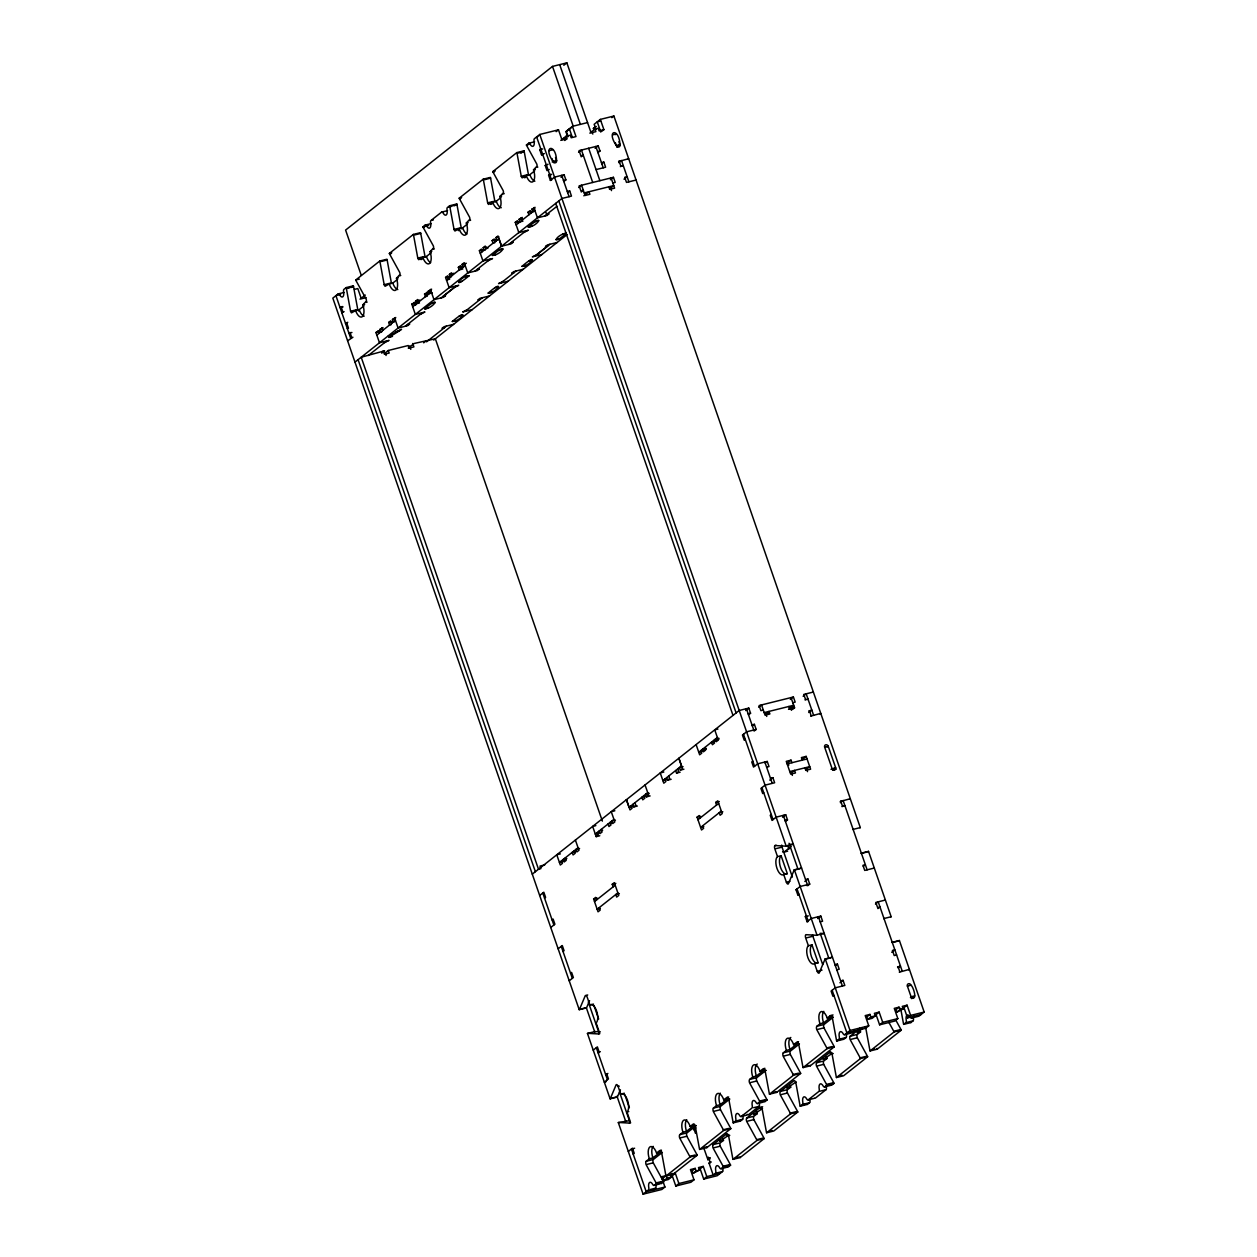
<?xml version="1.0" encoding="UTF-8"?>
<svg xmlns="http://www.w3.org/2000/svg" width="1257" height="1257" viewBox="0 0 1257 1257"><rect width="100%" height="100%" fill="white"/><g stroke="black" fill="none" stroke-linecap="round" stroke-linejoin="round"><path stroke-width="1.5" d="M344.088 292.472L338.117 293.949L332.822 298.129L579.226 1009.701A2.75 1.226 76 0 0 579.493 1009.355L585.322 995.56A2.75 1.226 76 0 1 587.239 997.304L589.894 1004.987A9.632 4.29 76 0 1 596.619 1011.084A9.632 4.29 76 0 1 596.101 1022.899L598.756 1030.583A2.75 1.226 76 0 1 598.615 1033.961L587.789 1033.333A2.75 1.226 76 0 0 587.459 1033.458L610.101 1098.838L617.266 1097.047A2.75 1.226 76 0 0 617.533 1096.701L620.439 1089.803M589.58 1000.666L586.658 1007.564A2.75 1.226 76 0 1 586.406 1007.91L579.226 1009.701M610.101 1098.838A2.75 1.226 76 0 0 610.352 1098.492L616.181 1084.697A2.75 1.226 76 0 1 618.098 1086.441L620.769 1094.124A9.632 4.29 76 0 1 627.494 1100.221A9.632 4.29 76 0 1 626.976 1112.036L629.631 1119.72A2.75 1.226 76 0 1 629.474 1123.098L618.664 1122.47A2.75 1.226 76 0 0 618.318 1122.595L643.097 1194.15L661.842 1189.483L664.937 1187.032L661.402 1176.788L666.179 1175.609L667.074 1178.17L663.963 1180.622L663.083 1178.06L666.179 1175.609M801.29 868.351A2.75 1.226 76 0 1 801.557 868.021L794.377 869.797A2.75 1.226 76 0 0 794.125 870.143L788.296 883.938A2.75 1.226 76 0 1 786.379 882.194L783.708 874.511A9.632 4.29 76 0 1 776.983 868.414A9.632 4.29 76 0 1 777.502 856.598L774.846 848.915A2.75 1.226 76 0 1 774.988 845.537L776.197 845.238M832.165 957.488A2.75 1.226 76 0 1 832.417 957.158L825.252 958.934A2.75 1.226 76 0 0 824.985 959.28L819.155 973.075A2.75 1.226 76 0 1 817.239 971.331L814.583 963.648A9.632 4.29 76 0 1 807.858 957.551A9.632 4.29 76 0 1 808.377 945.735L805.706 938.052A2.75 1.226 76 0 1 805.863 934.674L816.689 935.302A2.75 1.226 76 0 0 817.019 935.177L824.199 933.385A2.75 1.226 76 0 1 823.854 933.511L821.151 933.354M358.685 311.06A2.75 1.226 76 0 1 357.758 309.489L353.531 286.58A2.75 1.226 76 0 0 353.327 285.81L346.146 287.602A2.75 1.226 76 0 1 346.366 288.372L350.577 311.265A2.75 1.226 76 0 0 351.504 312.836L355.605 310.558A9.632 4.29 76 0 0 362.33 316.654A9.632 4.29 76 0 0 362.849 304.822L366.416 301.051A2.75 1.226 76 0 0 366.101 298.993L356.045 280.704A2.765 1.226 76 0 1 355.747 279.997L379.755 261.016L386.936 259.241A2.75 1.226 76 0 1 387.14 259.995L391.367 282.904A2.75 1.226 76 0 0 391.54 283.359M379.755 261.016A2.75 1.226 76 0 1 379.975 261.786L384.186 284.695A2.75 1.226 76 0 0 385.113 286.266L389.214 283.972A9.632 4.29 76 0 0 395.939 290.068A9.632 4.29 76 0 0 396.458 278.237L400.025 274.466A2.75 1.226 76 0 0 399.71 272.408L389.654 254.118A2.765 1.226 76 0 1 389.356 253.427L413.364 234.43L420.545 232.655A2.75 1.226 76 0 1 420.749 233.425L424.976 256.318A2.75 1.226 76 0 0 425.369 257.214M413.364 234.43A2.75 1.226 76 0 1 413.569 235.2L417.795 258.109A2.75 1.226 76 0 0 418.722 259.68L422.823 257.402A9.632 4.29 76 0 0 429.548 263.499A9.632 4.29 76 0 0 430.067 251.667L433.634 247.88A2.75 1.226 76 0 0 433.319 245.838L423.263 227.533A2.765 1.226 76 0 1 422.965 226.841L425.149 225.113L431.135 223.62M461.869 228.915A2.75 1.226 76 0 1 461.209 227.658L456.998 204.75A2.75 1.226 76 0 0 456.794 203.98L449.613 205.771A2.75 1.226 76 0 1 449.817 206.541L454.044 229.434A2.75 1.226 76 0 0 454.971 231.005L459.072 228.727A9.632 4.29 76 0 0 465.797 234.823A9.632 4.29 76 0 0 466.3 222.992L469.882 219.221A2.75 1.226 76 0 0 469.552 217.162L459.512 198.873A2.765 1.226 76 0 1 459.214 198.166L483.222 179.185L490.387 177.41A2.75 1.226 76 0 1 490.607 178.164L494.818 201.073A2.75 1.226 76 0 0 495.227 201.953M483.222 179.185A2.75 1.226 76 0 1 483.426 179.955L487.653 202.864A2.75 1.226 76 0 0 488.58 204.435L492.665 202.141A9.632 4.29 76 0 0 499.39 208.238A9.632 4.29 76 0 0 499.909 196.406L503.491 192.635A2.75 1.226 76 0 0 503.161 190.577L493.121 172.288A2.765 1.226 76 0 1 492.823 171.596L516.831 152.6L523.996 150.824A2.75 1.226 76 0 1 524.216 151.594L528.427 174.487A2.75 1.226 76 0 0 528.836 175.383M516.831 152.6A2.75 1.226 76 0 1 517.036 153.37L521.262 176.279A2.75 1.226 76 0 0 522.189 177.85L526.274 175.571A9.632 4.29 76 0 0 532.999 181.668A9.632 4.29 76 0 0 533.518 169.836L537.1 166.05A2.75 1.226 76 0 0 536.77 164.007L526.73 145.702A2.765 1.226 76 0 1 526.432 145.011L528.616 143.282L534.586 141.79M469.081 275.786C459.795 276.084 451.279 290.948 469.081 275.786L465.483 276.681M522.016 266.374C531.287 265.73 539.269 251.259 521.969 266.374L525.567 265.478M388.397 335.698L388.932 337.237C422.902 316.843 375.403 342.847 392.53 336.342M424.819 308.861C433.916 308.326 442.165 293.698 424.787 308.876L428.386 307.981M492.398 255.407C501.763 255.077 510.232 240.26 492.383 255.407L495.981 254.511M528.27 227.03C537.415 226.81 546.167 211.836 528.254 227.046L531.837 226.15M452.331 321.478C461.68 321.148 470.149 306.315 452.316 321.478L455.898 320.582M488.203 293.101C497.442 292.488 505.455 277.986 488.172 293.101L491.77 292.221M566.294 232.985C554.636 235.609 551.462 246.796 566.388 233.189M859.961 827.719A2.75 1.226 76 0 0 860.307 827.593L613.903 116.037L600.343 119.399L603.894 129.644L599.102 130.838L598.222 128.277L595.001 129.078L595.881 131.639L591.104 132.818L566.86 62.85L552.514 66.417L345.596 230.078L361.262 275.33M563.796 65.27L566.86 62.85M346.146 287.602L343.962 289.33A2.75 1.226 76 0 0 343.585 291.797A5.515 2.451 76 0 1 342.815 296.762A5.515 2.451 76 0 1 339.689 294.892L339.296 294.327A2.765 1.226 76 0 0 338.117 293.949M447.555 210.642L441.568 212.119L431.01 220.478A2.765 1.226 76 0 0 430.538 222.175L430.617 222.96A5.515 2.451 76 0 1 429.847 227.926A5.515 2.451 76 0 1 426.72 226.056L426.343 225.49A2.765 1.226 76 0 0 425.149 225.113M449.613 205.771L447.429 207.499A2.765 1.226 76 0 0 446.958 209.181L447.036 209.966A5.515 2.451 76 0 1 446.266 214.931A5.515 2.451 76 0 1 443.14 213.061L442.763 212.496A2.765 1.226 76 0 0 441.568 212.119M587.553 122.589L572.438 126.344L575.989 136.589L571.197 137.767L570.317 135.206L565.933 136.306L566.813 138.867L562.036 140.046L558.485 129.817L539.756 134.468L534.461 138.647A2.765 1.226 76 0 0 533.989 140.344L534.084 141.13A5.515 2.451 76 0 1 533.314 146.095A5.515 2.451 76 0 1 530.171 144.225L529.794 143.659A2.765 1.226 76 0 0 528.616 143.282M351.143 287.539L353.327 285.81M454.61 205.708L456.794 203.98M520.995 153.197L523.996 150.824M556.16 131.655L558.485 129.817M342.297 306.504L340.066 307.619L343.067 306.881M542.725 154.517L541.516 154.815L539.756 149.693L540.777 148.876M572.438 126.344L566.263 131.247L568.038 136.369M341.841 312.742L344.072 311.626M541.516 154.815L544.344 153.543M360.036 299.15L365.253 295.049M560.795 140.391L565.933 136.306M564.754 140.501L566.813 138.867M355.605 310.558L359.188 309.662L364.027 305.844M389.214 283.972L392.797 283.092L397.636 279.258M422.823 257.402L426.406 256.507L431.23 252.688M459.072 228.727L462.655 227.831L467.478 224.013M492.665 202.141L496.264 201.261L501.087 197.428M526.274 175.571L529.873 174.676L534.696 170.858M600.343 119.399L594.168 124.302L595.944 129.424M347.765 322.295L345.534 323.41L347.325 322.97M549.215 169.491L546.984 170.606L545.224 165.484L548.052 164.211M593.697 129.047A2.75 1.226 76 0 1 593.398 128.355L595.582 126.627A2.75 1.226 76 0 1 596.352 126.627M552.169 161.933L556.537 160.425C555.955 142.999 542.191 145.655 552.939 161.32A2.058 1.807 51.6 0 0 555.405 162.781A2.058 1.807 51.6 0 0 556.521 160.425L555.515 157.486M589.863 133.163L595.001 129.078M553.771 162.609L556.537 160.425M611.829 117.671L613.903 116.037M601.82 131.278L603.894 129.644M551.587 180.112L550.393 180.411L548.618 175.289L550.849 174.173M578.581 152.333L581.472 150.054L592.707 182.469M347.608 340.804L352.934 337.237M550.393 180.411L554.526 177.143L564.094 174.754L565.87 179.877L563.796 181.511M581.174 156.811L583.248 155.161L580.86 155.758L579.084 150.636L598.222 145.891L599.998 150.997L597.923 152.647M595.111 148.342L598.222 145.891M560.983 177.221L564.094 174.754M615.443 134.609L616.229 133.996L612.63 134.876M384.595 342.611L389.057 340.38L379.473 342.768L375.937 332.524L379.19 330.591M381.814 331.785L380.604 332.084L379.724 329.523L382.992 327.59M391.367 324.557L389.576 324.997L388.696 322.436L390.754 320.802L391.65 323.363M394.572 321.698L393.378 321.996L392.483 319.435L395.751 317.502M420.467 314.25L424.929 312.019L415.344 314.407L411.793 304.163L415.061 302.23M419.461 302.984L416.476 303.723L415.596 301.161L417.654 299.527L418.55 302.089M427.239 296.181L425.447 296.621L424.552 294.075L427.82 292.127M432.235 292.881L429.234 293.635L428.354 291.074L431.622 289.141M430.428 289.424L433.979 299.669L443.548 297.28L445.622 295.646L443.234 296.243L454.248 287.523L458.711 285.292L449.142 287.664L445.591 277.436L447.665 275.786L448.545 278.347L449.739 278.048M451.467 276.697L450.273 276.996L449.393 274.435L451.452 272.785L452.347 275.346M462.827 268.998L459.245 269.894L458.349 267.332L460.423 265.698L461.303 268.26L462.513 267.961M464.226 266.594L463.032 266.893L462.152 264.331L464.21 262.697L467.761 272.942L477.33 270.554L479.404 268.919L477.016 269.517M488.062 260.78L492.524 258.549L482.939 260.937L479.388 250.693L481.462 249.059L482.342 251.62M485.265 249.954L484.071 250.253L483.191 247.692L485.249 246.058L486.145 248.619L487.936 248.179M494.834 242.727L493.043 243.167L492.147 240.606L494.221 238.971L495.101 241.533L496.311 241.234M498.023 239.867L496.829 240.166L495.949 237.604L498.008 235.97L501.559 246.215L511.143 243.827L513.217 242.192L510.829 242.79M518.827 232.561L515.26 222.332L517.334 220.698L518.214 223.259M522.928 221.153L519.942 221.892L519.047 219.331L522.315 217.398M528.898 214.806L528.019 212.244L530.093 210.595L530.973 213.156M533.895 211.506L532.701 211.805L531.805 209.243L535.073 207.311M376.833 335.085L395.452 320.362M412.705 306.724L431.324 291.985M465.106 265.258L446.486 279.997L449.676 279.195M480.3 253.254L498.919 238.531L501.574 246.199M516.156 224.893L534.791 210.155M616.81 147.116L619.921 144.665C619.34 127.224 605.575 129.88 616.323 145.545A2.058 1.807 51.6 0 0 618.79 147.022A2.058 1.807 51.6 0 0 619.905 144.665L618.9 141.727M601.757 163.74L603.831 162.09L605.607 167.212L596.038 169.601M567.63 192.604L569.704 190.97L571.479 196.092L561.91 198.48L354.993 362.142M578.691 187.529L581.598 185.235L585.102 195.479L589.894 194.301L588.999 191.74L583.829 195.825M368.285 355.511L386.653 340.977M405.273 326.254L422.525 312.616M441.144 297.893L456.322 285.889M474.942 271.151L490.12 259.146M508.739 244.424L525.976 230.785M544.595 216.063L557.008 206.258M533.879 207.594L537.446 217.838L547.015 215.45L549.073 213.816L546.685 214.413M618.585 161.493L628.673 158.696L628.044 159.183M581.268 192.007L583.327 190.373L580.938 190.954L579.163 185.847L613.447 177.316L615.223 182.438L612.835 183.035M618.743 162.672L621.492 160.487L628.893 181.825M381.672 353.138L384.579 350.844L361.199 357.224L538.499 869.231L540.887 868.634L540.007 866.073L544.784 864.895M620.361 166.615L623.268 165.61L622.498 166.223M412.705 343.491L413.899 346.901L409.106 348.095L408.226 345.534L388.287 350.483L385.192 352.95L386.072 355.495M610.352 179.767L613.447 177.316M408.274 348.095L414.072 343.507L435.346 338.777L602.37 821.12M609.409 189.021L613.762 185.58L584.254 192.918M624.006 179.154L627.117 176.703L624.713 177.3L626.489 182.406L636.058 180.034M423.672 342.815L425.746 341.166M426.563 341.841L446.455 326.113M465.074 311.39L482.311 297.752M500.946 283.014L516.108 271.009M534.744 256.287L549.906 244.282M433.728 340.066L567.127 234.556M532.292 874.149L739.21 710.488L748.779 708.1L750.555 713.222L748.481 714.856M745.668 710.566L748.779 708.1M578.063 847.721L559.444 862.459L562.617 861.658M613.919 819.36L595.299 834.082L598.489 833.297M626.426 799.688L629.081 807.355L647.701 792.633M717.386 737.529L698.766 752.252L701.956 751.466M758.647 707.22L761.538 704.926L765.057 715.17L769.85 713.992L768.954 711.431L765.859 713.882L766.739 716.443M595.834 825.613L592.644 826.415L596.195 836.643L598.253 835.009L597.374 832.448M632.899 804.354L633.779 806.915L635.853 805.281L634.958 802.72M649.24 793.371L645.658 794.267L646.538 796.828L648.612 795.194L645.045 784.949M666.697 777.627L667.577 780.188L669.651 778.554L668.755 775.993M675.653 770.541L676.549 773.102L678.607 771.452L677.727 768.891M683.038 766.644L679.456 767.54L680.336 770.101L682.41 768.451L678.859 758.222L681.514 765.89L662.895 780.628L666.084 779.827M752.33 725.949L754.389 724.315L756.164 729.437L754.09 731.071M539.677 895.471L543.81 892.203L545.585 897.325L544.548 898.142M790.307 699.458L793.403 697.007L795.178 702.129L792.79 702.726M745.275 739.399L744.238 740.216L742.463 735.094L746.595 731.81L756.164 729.437M803.129 696.252L806.177 693.833L813.578 715.154M788.516 709.372L793.701 705.271L764.193 712.609M792.491 709.482L794.565 707.832L791.03 697.588M805.046 699.945L807.952 698.939L807.183 699.568M808.895 711.038L811.802 710.048L808.691 712.499M552.09 919.904L553.127 919.087L554.903 924.209L550.755 927.477M752.802 761.145L751.765 761.978L753.54 767.084L757.672 763.816L767.241 761.443L769.017 766.566L766.629 767.147M810.655 716.16L820.742 713.379L819.973 713.992M765.183 763.078L767.241 761.443M599.243 907.617L600.123 910.178L598.049 911.812L593.618 899.006L595.692 897.372L596.572 899.933M613.133 886.845L612.238 884.284L614.312 882.65L618.743 895.44L616.668 897.089L615.789 894.528L619.371 893.633M702.694 825.786L703.59 828.347L701.516 829.981L697.085 817.176L699.143 815.542L700.039 818.103M716.584 805.014L715.704 802.453L717.778 800.819L722.209 813.609L720.135 815.259L719.255 812.698L722.838 811.802M594.514 901.568L615.207 885.211M697.965 819.737L718.658 803.38M617.863 892.894L597.169 909.251L600.359 908.465M721.314 811.064L700.62 827.42L703.81 826.635M791.926 762.716L791.03 760.155L787.935 762.606L788.815 765.167M769.755 780.11L772.866 777.659L774.642 782.765L765.073 785.154L760.925 788.422L762.7 793.544L763.737 792.727M558.139 948.815L562.288 945.547L564.063 950.653L563.026 951.47M803.082 758.851L806.177 756.384L810.608 769.19L805.831 770.384L804.936 767.823M827.2 747.082L828.237 746.265L835.622 767.603A2.058 1.807 51.7 0 1 834.491 769.975A2.058 1.807 51.7 0 1 832.04 768.498L824.655 747.161A2.058 1.807 51.7 0 1 825.786 744.788A2.058 1.807 51.7 0 1 828.237 746.265L824.655 747.161M805.611 769.897L809.744 766.629L789.805 771.578M570.552 973.232L571.589 972.415L573.365 977.537L569.232 980.806M771.279 814.489L770.242 815.306L772.018 820.428L776.15 817.144L785.719 814.772L787.495 819.894L785.421 821.528M831.003 769.315L835.622 767.603L832.527 770.054L836.109 769.158M782.608 817.223L785.719 814.772M840.21 801.495L850.298 798.714L849.528 799.326M840.367 802.673L843.117 800.489L867.126 869.828M782.608 851.806A4.132 1.838 76 0 0 784.101 852.073L791.282 846.385M841.986 806.617L844.893 805.611L844.123 806.224M804.841 881.44L807.952 878.989L809.728 884.111L807.654 885.745M593.241 1050.145L597.374 1046.877L599.149 1051.999L598.112 1052.816L599.306 1052.518M798.981 894.575L797.786 894.874L796.027 889.752L800.159 886.484L809.728 884.111M806.303 885.525L807.34 884.708L783.331 815.369M797.786 894.874L798.823 894.057M863.292 866.34L865.35 864.706L862.962 865.303L864.737 870.425L874.306 868.053M607.885 1073.462L605.654 1074.578L606.848 1074.279M808.298 921.46L807.104 921.758L805.328 916.636L806.366 915.819M807.104 921.758L811.236 918.49L820.805 916.102L822.581 921.224L820.192 921.821M817.38 917.516L818.417 916.699L842.426 986.038M817.71 918.568L820.805 916.102M875.453 904.019L878.219 901.835L902.227 971.158M877.92 908.591L879.979 906.957L877.59 907.538L875.815 902.432L885.384 900.043M835.355 965.737L837.429 964.103L839.205 969.226L836.816 969.823M839.943 982.77L843.038 980.319L844.814 985.441L835.245 987.829L831.113 991.097L832.888 996.22L833.925 995.403M628.327 1151.475L632.46 1148.207L634.235 1153.329L633.198 1154.146M891.732 952.287L894.827 949.836L892.439 950.433L894.214 955.54L896.602 954.959M643.097 1194.15L648.392 1189.97A2.75 1.226 76 0 0 648.769 1187.488A5.499 2.451 76 0 1 649.539 1182.538A5.499 2.451 76 0 1 652.682 1184.408A2.75 1.226 76 0 0 654.237 1185.335L656.421 1183.607A2.75 1.226 76 0 0 656.123 1182.916L646.082 1164.626A2.75 1.226 76 0 1 646.224 1161.248L649.335 1158.781L652.917 1157.901L660.161 1152.166L656.578 1153.062A9.632 4.29 76 0 0 649.853 1146.965A9.632 4.29 76 0 0 649.335 1158.781M656.578 1153.062L659.674 1150.611A2.75 1.226 76 0 1 661.591 1152.339L665.817 1175.248A2.75 1.226 76 0 0 666.021 1176.018L673.202 1174.227L697.211 1155.246A2.75 1.226 76 0 0 696.912 1154.554L686.856 1136.249A2.75 1.226 76 0 1 687.013 1132.871L695.969 1125.785M666.021 1176.018L690.03 1157.037A2.75 1.226 76 0 0 689.732 1156.33L679.691 1138.041A2.75 1.226 76 0 1 679.833 1134.662L682.944 1132.211L686.526 1131.316L693.77 1125.581L690.187 1126.476A9.632 4.29 76 0 0 683.462 1120.38A9.632 4.29 76 0 0 682.944 1132.211M690.187 1126.476L693.283 1124.025A2.75 1.226 76 0 1 695.2 1125.769L699.426 1148.662A2.75 1.226 76 0 0 699.63 1149.432L706.811 1147.657L730.82 1128.66A2.75 1.226 76 0 0 730.521 1127.969L720.465 1109.68A2.75 1.226 76 0 1 720.622 1106.301L729.579 1099.199M699.63 1149.432L723.639 1130.452A2.75 1.226 76 0 0 723.341 1129.76L713.3 1111.455A2.75 1.226 76 0 1 713.442 1108.077L716.537 1105.626L720.135 1104.73L727.379 1099.011L723.781 1099.891A9.632 4.29 76 0 0 717.056 1093.794A9.632 4.29 76 0 0 716.537 1105.626M723.781 1099.891L726.892 1097.44A2.75 1.226 76 0 1 728.809 1099.184L733.035 1122.092A2.75 1.226 76 0 0 733.24 1122.862L740.42 1121.071L742.604 1119.343A2.75 1.226 76 0 0 742.981 1116.86A5.499 2.451 76 0 1 742.808 1115.289M733.24 1122.862L735.424 1121.134A2.75 1.226 76 0 0 735.816 1118.651A5.499 2.451 76 0 1 736.571 1113.702A5.499 2.451 76 0 1 739.713 1115.572A2.75 1.226 76 0 0 741.284 1116.499L751.843 1108.14A2.75 1.226 76 0 0 752.236 1105.657A5.499 2.451 76 0 1 753.006 1100.708A5.499 2.451 76 0 1 756.133 1102.578A2.75 1.226 76 0 0 757.704 1103.505L759.888 1101.776A2.75 1.226 76 0 0 759.589 1101.085L749.533 1082.796A2.75 1.226 76 0 1 749.691 1079.417L752.786 1076.95L756.384 1076.071L763.628 1070.336L760.029 1071.231A9.632 4.29 76 0 0 753.304 1065.135A9.632 4.29 76 0 0 752.786 1076.95M760.029 1071.231L763.14 1068.78A2.75 1.226 76 0 1 765.057 1070.508L769.284 1093.417A2.75 1.226 76 0 0 769.488 1094.187L776.669 1092.396L800.662 1073.415A2.75 1.226 76 0 0 800.363 1072.724L790.323 1054.419A2.75 1.226 76 0 1 790.464 1051.041L799.436 1043.954M769.488 1094.187L793.497 1075.206A2.75 1.226 76 0 0 793.198 1074.499L783.142 1056.21A2.75 1.226 76 0 1 783.3 1052.832L786.395 1050.381L789.993 1049.485L797.221 1043.75L793.638 1044.646A9.632 4.29 76 0 0 786.913 1038.549A9.632 4.29 76 0 0 786.395 1050.381M793.638 1044.646L796.749 1042.194A2.75 1.226 76 0 1 798.666 1043.938L802.877 1066.832A2.75 1.226 76 0 0 803.097 1067.602L810.278 1065.826L834.271 1046.83A2.75 1.226 76 0 0 833.972 1046.138L823.932 1027.849A2.75 1.226 76 0 1 824.073 1024.471L833.045 1017.369M803.097 1067.602L827.09 1048.621A2.75 1.226 76 0 0 826.807 1047.929L816.751 1029.624A2.75 1.226 76 0 1 816.909 1026.246L820.004 1023.795L823.586 1022.899L830.83 1017.18A9.632 4.29 76 0 0 830.28 1015.735M820.004 1023.795A9.632 4.29 76 0 1 820.522 1011.964A9.632 4.29 76 0 1 827.247 1018.06L830.358 1015.609A2.75 1.226 76 0 1 832.275 1017.353L836.486 1040.262A2.75 1.226 76 0 0 836.706 1041.032L843.871 1039.24L846.055 1037.512A2.75 1.226 76 0 0 846.448 1035.03A5.499 2.451 76 0 1 846.275 1033.458M662.36 1152.37L653.404 1159.457A2.75 1.226 76 0 0 653.247 1162.835L663.303 1181.124A2.75 1.226 76 0 1 663.602 1181.831L661.418 1183.56A2.75 1.226 76 0 1 660.663 1183.56M765.827 1070.54L756.855 1077.626A2.75 1.226 76 0 0 756.714 1081.004L766.754 1099.294A2.75 1.226 76 0 1 767.053 1100.001L764.885 1101.729A2.75 1.226 76 0 1 763.69 1101.352M693.723 1128.252L695.498 1133.374M897.545 967.042L900.452 966.052L898.127 967.89M693.534 1129.713L695.859 1127.859M899.305 972.164L909.392 969.383L908.78 969.87M867.786 1019.411L870.881 1016.96L870.001 1014.399L866.89 1016.85L867.786 1019.411L872.169 1018.327L875.265 1015.876L874.385 1013.315L879.162 1012.121L882.713 1022.365L879.601 1024.816L876.066 1014.572L879.162 1012.121M836.706 1041.032L838.89 1039.303A2.75 1.226 76 0 0 839.267 1036.821A5.499 2.451 76 0 1 840.037 1031.871A5.499 2.451 76 0 1 843.164 1033.741A2.75 1.226 76 0 0 844.735 1034.668L850.125 1033.333M844.735 1034.668L850.031 1030.489L868.76 1025.822L865.209 1015.593L870.001 1014.399M653.389 1189.908L655.557 1188.179A2.75 1.226 76 0 0 655.95 1185.712A5.499 2.451 76 0 1 655.777 1184.125M759.228 1102.295A5.499 2.451 76 0 0 759.401 1103.882A2.75 1.226 76 0 1 759.024 1106.349L748.449 1114.723A2.75 1.226 76 0 1 747.271 1114.346M854.1 1031.164L851.916 1032.893A2.75 1.226 76 0 1 850.722 1032.516M675.795 1186.027L678.89 1183.56L675.355 1173.331L672.244 1175.782L675.795 1186.027L690.91 1182.256L694.005 1179.804L690.454 1169.56L695.247 1168.381L696.127 1170.943L693.031 1173.394L692.136 1170.833L695.247 1168.381M675.355 1173.331L670.562 1174.509L671.458 1177.071L668.347 1179.537L663.963 1180.622M711.273 1161.971L709.042 1163.086L713.175 1175.044L715.359 1173.315A2.75 1.226 76 0 0 715.752 1170.833A5.499 2.451 76 0 1 716.521 1165.883A5.499 2.451 76 0 1 719.648 1167.753A2.75 1.226 76 0 0 721.219 1168.68L723.388 1166.952A2.75 1.226 76 0 0 723.105 1166.26L713.049 1147.971A2.75 1.226 76 0 1 713.206 1144.577L726.656 1133.94A2.75 1.226 76 0 1 728.573 1135.684L732.784 1158.593A2.75 1.226 76 0 0 733.004 1159.363L740.169 1157.571L764.177 1138.591A2.75 1.226 76 0 0 763.879 1137.899L753.839 1119.594A2.75 1.226 76 0 1 753.98 1116.216L757.091 1113.765A9.632 4.29 76 0 1 756.18 1110.12M733.004 1159.363L756.997 1140.382A2.75 1.226 76 0 0 756.698 1139.675L746.658 1121.385A2.75 1.226 76 0 1 746.799 1118.007L760.249 1107.37A2.75 1.226 76 0 1 762.182 1109.114L766.393 1132.007A2.75 1.226 76 0 0 766.613 1132.777L773.778 1131.001L797.786 1112.005A2.75 1.226 76 0 0 797.488 1111.314L787.448 1093.009A2.75 1.226 76 0 1 787.589 1089.63L790.7 1087.179A9.632 4.29 76 0 1 790.15 1085.372M766.613 1132.777L790.606 1113.796A2.75 1.226 76 0 0 790.307 1113.105L780.267 1094.8A2.75 1.226 76 0 1 780.408 1091.422L793.858 1080.784A2.75 1.226 76 0 1 795.791 1082.528L800.002 1105.437A2.75 1.226 76 0 0 800.222 1106.191L807.387 1104.416L809.571 1102.688A2.75 1.226 76 0 0 810.042 1101.006L809.775 1098.634M800.222 1106.191L802.39 1104.479A2.75 1.226 76 0 0 802.862 1102.782L802.61 1100.409A5.499 2.451 76 0 1 805.926 1097.785L807.057 1099.466A2.75 1.226 76 0 0 808.251 1099.844L818.826 1091.485A2.75 1.226 76 0 0 819.297 1089.788L819.03 1087.415A5.499 2.451 76 0 1 822.345 1084.791L823.492 1086.472A2.75 1.226 76 0 0 824.671 1086.849L826.855 1085.121A2.75 1.226 76 0 0 826.556 1084.43L816.516 1066.14A2.75 1.226 76 0 1 816.657 1062.762L830.107 1052.109A2.75 1.226 76 0 1 832.024 1053.853L836.251 1076.762A2.75 1.226 76 0 0 836.455 1077.532L843.636 1075.741L867.644 1056.76A2.75 1.226 76 0 0 867.346 1056.069L857.29 1037.763A2.75 1.226 76 0 1 857.447 1034.385L860.542 1031.934A9.632 4.29 76 0 1 859.631 1028.289M836.455 1077.532L860.464 1058.551A2.75 1.226 76 0 0 860.165 1057.844L850.125 1039.555A2.75 1.226 76 0 1 850.266 1036.177L859.238 1029.074M719.428 1139.722A9.632 4.29 76 0 0 719.884 1141.23L728.919 1135.071M762.528 1108.485L753.493 1114.66L757.091 1113.765M786.646 1086.567A9.632 4.29 76 0 0 787.102 1088.075L796.137 1081.9M822.895 1057.891A9.632 4.29 76 0 0 823.351 1059.4L832.385 1053.24M861.783 1029.012L856.96 1032.83L860.542 1031.934M722.948 1138.543A9.632 4.29 76 0 0 723.482 1140.35L720.371 1142.802A2.75 1.226 76 0 0 720.23 1146.18L730.27 1164.469A2.75 1.226 76 0 1 730.568 1165.176L728.384 1166.905A2.75 1.226 76 0 1 727.206 1166.527M826.399 1056.713A9.632 4.29 76 0 0 826.933 1058.52L823.838 1060.971A2.75 1.226 76 0 0 823.681 1064.349L833.737 1082.638A2.75 1.226 76 0 1 834.035 1083.345L831.851 1085.074A2.75 1.226 76 0 1 830.657 1084.697L830.28 1084.131M868.76 1025.822L865.649 1028.289L846.919 1032.94L832.15 990.28M910.414 997.697L911.199 997.084L907.397 986.101A2.058 1.807 51.7 0 1 908.528 983.728A2.058 1.807 51.7 0 1 910.979 985.205C913.415 986.635 918.019 1001.923 911.199 997.084M896.838 1012.184L899.949 1009.732L899.069 1007.171L895.958 1009.622L896.838 1012.184L903.17 1008.931L902.29 1006.37L907.067 1005.176L910.618 1015.42L907.507 1017.871L903.972 1007.627L907.067 1005.176M707.754 1159.535L710.079 1157.697M707.864 1159.85L709.938 1158.216M911.686 998.639L914.012 996.801M703.7 1179.082L706.795 1176.631L703.26 1166.386L700.149 1168.837L703.7 1179.082L717.244 1175.704L722.539 1171.524A2.75 1.226 76 0 0 722.916 1169.057A5.499 2.451 76 0 1 722.744 1167.47M703.26 1166.386L698.468 1167.58L699.363 1170.141L693.031 1173.394M899.069 1007.171L894.277 1008.365L897.828 1018.594L894.717 1021.061L879.601 1024.816M865.46 1026.828A2.75 1.226 76 0 1 865.633 1027.283L869.86 1050.176A2.75 1.226 76 0 0 870.064 1050.946L894.073 1031.966L901.253 1030.174A2.75 1.226 76 0 0 900.955 1029.483L895.927 1020.338M900.656 1008.334L903.469 1023.607A2.75 1.226 76 0 0 903.673 1024.361L905.857 1022.648A2.75 1.226 76 0 0 906.234 1020.165A5.499 2.451 76 0 1 908.528 1015.2M909.377 1015.955A5.499 2.451 76 0 1 910.147 1017.086A2.75 1.226 76 0 0 911.702 1018.013L913.886 1016.284M826.21 1085.639L826.462 1088.012A2.75 1.226 76 0 1 825.99 1089.693L815.432 1098.052A2.75 1.226 76 0 1 814.662 1098.068M870.064 1050.946L877.245 1049.171L901.253 1030.174M903.673 1024.361L910.854 1022.585L913.038 1020.857A2.75 1.226 76 0 0 913.415 1018.374A5.499 2.451 76 0 1 913.242 1016.803M892.014 942.514A2.75 1.226 76 0 1 892.219 942.279L899.399 940.503L924.178 1012.042L918.883 1016.222A2.75 1.226 76 0 1 918.129 1016.237M537.839 136.636L536.645 136.934L551.414 179.594M600.626 121.018L597.248 121.85L600.815 132.095M526.432 145.011L528.82 144.414M593.398 128.355L594.592 128.057M562.822 138.757L565.744 138.034M518.23 153.071L524.216 151.594M539.756 149.693L542.741 148.954M549.246 150.651L552.829 149.756M492.823 171.596L495.211 170.999M493.121 172.288L494.315 171.989M619.921 144.665L616.323 145.545L615.38 142.795M484.621 179.657L490.607 178.164M597.594 151.594L599.998 150.997M536.629 167.385L537.823 167.087M545.224 165.484L546.418 165.186M533.518 169.836L535.309 169.396M521.262 176.279L527.233 174.786M524.373 177.724L525.567 177.426M548.618 175.289L551.603 174.55M459.214 198.166L461.602 197.569M601.443 162.687L603.831 162.09M459.512 198.873L460.706 198.575M451.012 206.242L456.998 204.75M448.623 207.201L451.012 206.604M503.02 193.971L504.214 193.672M499.909 196.422L501.716 195.966M563.466 180.474L565.87 179.877M487.653 202.864L493.624 201.371M490.764 204.31L491.958 204.011M432.204 220.179L433.398 219.896M422.965 226.841L428.653 225.427M423.263 227.533L424.457 227.234M567.316 191.567L569.704 190.97M469.411 220.541L470.605 220.242M414.779 234.902L420.749 233.425M466.316 222.992L468.107 222.552M531.805 209.243L534.806 208.489M454.044 229.434L460.015 227.957M528.019 212.244L531.004 211.49M458.349 230.581L459.543 230.282M519.047 219.331L522.048 218.592M389.356 253.427L391.76 252.83M515.26 222.332L518.245 221.593M389.654 254.118L390.848 253.82M535.152 221.593L538.734 220.698M381.17 261.487L387.14 259.995M433.162 249.216L434.356 248.917M430.067 251.667L431.858 251.227M495.949 237.604L498.935 236.866M518.811 232.576L528.396 230.188L523.933 232.419M417.795 258.109L423.782 256.617M492.147 240.606L496.342 239.568M420.906 259.555L422.101 259.256M483.191 247.692L486.176 246.953M355.762 279.997L359.345 279.117M479.388 250.693L482.389 249.954M499.28 249.954L502.879 249.059M562.665 234.195L566.263 233.299M347.56 288.073L353.531 286.58M347.56 288.434L348.755 288.136M399.553 275.802L400.747 275.503M396.458 278.253L398.249 277.797M354.49 289.377L357.805 288.56L361.356 298.789L366.133 297.61M555.767 239.647L559.365 238.751M340.568 294.531L335.933 295.678L350.703 338.353M462.152 264.331L466.331 263.294M384.186 284.695L390.173 283.202M557.102 242.491L547.533 244.879L545.459 246.513L547.863 245.916L536.833 254.637L532.371 256.868L541.94 254.495M458.349 267.332L462.545 266.295M449.393 274.435L453.871 273.319M445.591 277.436L450.085 276.32M528.867 260.922L532.465 260.026M365.944 302.371L367.154 302.073M362.849 304.822L364.64 304.383M458.585 282.134L462.183 281.254M428.354 291.074L431.34 290.32M350.577 311.265L356.564 309.788M523.321 269.218L513.752 271.606L511.693 273.24L514.082 272.643M424.552 294.075L428.747 293.022M415.596 301.161L419.775 300.124M503.02 281.379L498.558 283.611L508.127 281.222M411.793 304.163L415.988 303.126M415.957 304.791L414.747 305.09L413.867 302.528M431.685 303.408L435.283 302.528M495.069 287.649L498.668 286.753M348.503 328.234L347.309 328.533L348.346 327.716L346.571 322.593M392.483 319.435L395.468 318.697M489.507 295.961L479.938 298.333L477.864 299.967L480.268 299.37M388.696 322.436L391.681 321.698M351.929 332.476L348.927 333.231L349.965 332.414L351.74 337.536M379.724 329.523L382.709 328.784M407.362 324.62L409.751 324.023L407.692 325.657L398.108 328.046L394.557 317.801M467.164 309.741L462.702 311.972L472.271 309.599M375.937 332.524L378.923 331.785M395.829 331.785L399.412 330.89M459.214 316.026L462.796 315.13M453.636 324.322L444.082 326.71L442.008 328.344L444.397 327.747M793.403 697.007L759.134 705.523L760.894 710.645L763.298 710.048M813.358 692.041L803.789 694.414L805.564 699.536M748.166 713.819L750.555 713.222M765.859 713.882L769.488 712.986M790.59 707.722L794.377 706.795M794.565 707.832L789.773 709.027L788.893 706.465M717.92 729.06L714.73 729.846L718.266 740.09L716.207 741.724L715.312 739.163L718.91 738.268M752 724.912L754.389 724.315M718.973 739.195L713.599 740.53L714.479 743.091L712.405 744.725L711.525 742.164L715.107 741.269M706.151 748.371L702.553 749.266L703.449 751.812L705.507 750.178L704.627 747.616M706.214 749.282L700.825 750.618L701.72 753.179L699.646 754.813L696.111 744.584M663.822 772.049L660.239 772.945L663.79 783.19L665.849 781.555L664.969 778.994M680.336 770.101L683.918 769.205M676.549 773.102L680.131 772.207M667.577 780.188L671.159 779.293M645.454 796.372L641.856 797.268L642.751 799.829L644.81 798.195L643.93 795.634M791.03 760.155L786.254 761.349L790.684 774.139L795.461 772.961L794.581 770.4L791.47 772.851L792.366 775.412M806.177 756.384L801.4 757.578L802.28 760.139M646.538 796.828L650.12 795.932M787.149 763.895L807.088 758.945M614.846 810.781L611.263 811.676L614.814 821.921L612.74 823.555L611.86 820.994L615.443 820.098M629.081 807.355L632.271 806.57M633.779 806.915L637.362 806.02M770.462 778.24L772.866 777.659M611.656 823.099L608.058 823.995L608.954 826.556L611.012 824.922L610.132 822.361M602.684 830.201L599.102 831.097L599.982 833.642L602.056 832.008L601.16 829.447M715.704 802.453L719.287 801.557M596.195 836.643L599.778 835.764M697.085 817.176L700.668 816.296M579.571 848.475L575.989 849.371L576.869 851.932L578.943 850.282L575.392 840.053M560.371 853.88L556.772 854.776L560.323 865.02L562.398 863.386L561.502 860.825L565.1 859.929M575.785 851.476L572.202 852.372L573.082 854.933L575.156 853.283L574.26 850.722M566.813 858.562L563.23 859.458L564.11 862.019L566.184 860.385L565.304 857.824M785.091 820.491L787.495 819.894M612.238 884.284L615.836 883.388M776.04 848.616L782.027 847.139L792.397 877.087M774.988 845.537L785.814 846.165A2.75 1.226 76 0 0 786.144 846.04L793.324 844.248A2.75 1.226 76 0 1 792.994 844.374L790.292 844.217M860.307 827.593L853.126 829.384A2.75 1.226 76 0 1 852.874 829.494M593.618 899.006L597.201 898.127M784.101 852.073L787.683 851.178M777.502 856.598L781.1 855.703L787.306 873.631L783.708 874.511M890.836 916.856A2.75 1.226 76 0 0 891.166 916.73L868.524 851.366L861.359 853.142A2.75 1.226 76 0 0 861.092 853.487L867.079 851.995M794.125 870.143L800.096 868.65M786.379 882.194L789.962 881.298M805.564 879.586L807.952 878.989M796.027 889.752L797.221 889.469M805.328 916.636L808.314 915.897M891.166 916.73L883.985 918.521A2.75 1.226 76 0 1 883.655 918.647M806.915 937.753L812.886 936.261L822.691 964.559M586.516 995.261L587.71 994.963M808.377 945.735L811.959 944.84L818.166 962.752L814.583 963.648M589.894 1004.987L593.493 1004.092M579.493 1009.355L585.463 1007.863M824.985 959.28L830.971 957.787M893.46 942.247L897.938 941.132M835.041 964.7L837.429 964.103M817.239 971.331L822.015 970.137M587.459 1033.458L594.97 1031.557L600.375 1031.871M598.615 1033.961L599.809 1033.663M840.65 980.916L843.038 980.319M599.149 1051.999L600.343 1051.7M907.397 986.101L910.979 985.205M831.254 1015.389L833.045 1014.933M911.089 996.77L914.672 995.874L911.576 998.325L913.368 997.885M827.247 1018.06L830.83 1017.18M832.275 1017.353L833.171 1017.133M816.909 1026.246L823.178 1024.691M606.11 1081.696L604.318 1082.151L608.451 1078.867L606.691 1073.761M817.647 1029.404L823.932 1027.849M870.881 1016.96L875.265 1015.876M899.949 1009.732L903.17 1008.931M618.098 1086.441L619.292 1086.142M797.645 1041.974L798.541 1041.739M882.713 1022.365L897.828 1018.594M910.618 1015.42L924.178 1012.042M907.507 1017.871L921.067 1014.509M911.702 1018.013L917.689 1016.52M783.3 1052.832L789.569 1051.261M850.266 1036.177L856.253 1034.684M840.682 1038.848L846.055 1037.512M907.051 1022.35L913.038 1020.857M620.769 1094.124L624.352 1093.229M838.293 1039.806L841.876 1038.926M905.857 1023.009L907.051 1022.711M610.352 1098.492L616.339 1097M784.038 1055.99L790.323 1054.419M851.319 1039.256L857.29 1037.763M826.807 1047.929L832.181 1046.578M888.746 1022.114L893.774 1031.274L899.761 1029.782M827.09 1048.621L834.271 1046.83M764.036 1068.544L764.932 1068.324M765.057 1070.508L765.953 1070.288M832.024 1053.853L833.218 1053.555M823.351 1059.4L826.933 1058.52M749.691 1079.417L755.96 1077.846M816.657 1062.762L822.644 1061.269M806.475 1065.952L808.267 1065.496M873.442 1049.296L874.636 1048.998M626.976 1112.036L628.767 1111.597M750.429 1082.56L756.714 1081.004M817.71 1065.842L823.681 1064.349M793.198 1074.499L798.572 1073.164M860.165 1057.844L866.152 1056.367M793.497 1075.206L800.662 1073.415M860.464 1058.551L867.644 1056.76M618.318 1122.595L628.531 1120.835M727.787 1097.22L728.683 1097M629.474 1123.098L630.684 1122.8M728.809 1099.184L729.704 1098.964M787.102 1088.075L790.7 1087.179M772.866 1092.522L776.449 1091.642A2.75 1.226 76 0 0 776.669 1092.396M838.639 1076.165L842.237 1075.285M713.442 1108.077L719.727 1106.521M780.408 1091.422L786.395 1089.929M714.196 1111.235L720.465 1109.68M781.461 1094.501L787.448 1093.009M759.589 1101.085L764.963 1099.749M826.556 1084.43L832.543 1082.937M759.888 1101.776L767.053 1100.001M826.855 1085.121L834.035 1083.345M757.704 1103.505L763.078 1102.169M824.671 1086.849L830.657 1085.372M753.65 1107.7L759.024 1106.349M820.02 1091.186L825.99 1089.693M761.459 1107.071L762.653 1106.773M695.2 1125.769L696.095 1125.534M741.284 1116.499L746.658 1115.163M808.251 1099.844L814.222 1098.351M679.833 1134.662L686.118 1133.091M746.799 1118.007L752.786 1116.515M737.215 1120.678L742.604 1119.343M803.6 1104.18L809.571 1102.688M736.618 1121.197L738.409 1120.757M802.39 1104.84L807.183 1103.646A2.75 1.226 76 0 0 807.387 1104.416M634.628 1148.238L631.438 1149.024L646.208 1191.699L664.937 1187.032M680.587 1137.821L686.856 1136.249M747.852 1121.087L753.839 1119.594M723.341 1129.76L728.73 1128.409M790.307 1113.105L796.294 1111.612M723.639 1130.452L730.82 1128.66M790.606 1113.796L797.786 1112.005M660.569 1150.375L661.465 1150.155M728.573 1135.684L729.767 1135.385M719.884 1141.23L723.482 1140.35M646.224 1161.248L652.509 1159.677M713.206 1144.593L719.177 1143.1M703.009 1147.782L706.607 1146.887M769.991 1131.127L772.379 1130.53M646.978 1164.391L653.247 1162.835M714.243 1147.672L720.23 1146.18M689.732 1156.33L695.121 1154.994M756.698 1139.675L762.685 1138.198M690.03 1157.037L697.211 1155.246M756.997 1140.382L764.177 1138.591M709.042 1163.086L710.236 1162.788M671.191 1173.912L672.998 1173.472A2.75 1.226 76 0 0 673.202 1174.227M735.486 1157.933L738.77 1157.1M667.074 1178.17L671.458 1177.071M696.127 1170.943L699.363 1170.141M656.123 1182.916L661.512 1181.58M723.105 1166.26L729.076 1164.768M656.421 1183.607L663.602 1181.831M723.388 1166.952L730.568 1165.176M654.237 1185.335L659.626 1184M721.219 1168.68L727.19 1167.203M650.183 1189.531L655.557 1188.179M716.553 1173.017L722.539 1171.524M678.89 1183.56L694.005 1179.804M706.795 1176.631L720.355 1173.252M709.734 1159.441L707.518 1158.593L703.574 1147.311M551.996 158.571L552.939 161.32M619.104 161.085L620.879 166.207M809.414 710.629L811.174 715.752M840.729 801.086L842.504 806.208M898.064 966.633L899.823 971.755M611.091 177.897L614.61 188.157L609.818 189.336L608.938 186.774M591.89 131.529L592.817 134.075M610.321 187.199L611.499 190.608M790.276 706.874L791.454 710.299M595.834 146.472L603.219 167.809M806.24 767.98L807.513 771.641M559.695 64.641L580.373 124.364M588.653 148.263L599.872 180.694M552.514 66.417L573.208 126.156L565.964 131.875L567.724 136.997M569.342 128.795L572.328 137.327M561.706 175.351L569.091 196.689M746.391 708.697L753.776 730.034M764.853 762.041L772.238 783.362M789.035 843.258L797.975 869.106M820.177 933.213L828.834 958.227M539.756 134.468L786.144 846.04M794.377 869.797L817.019 935.177M825.252 958.934L850.031 1030.489M558.815 200.931L736.115 712.939M743.5 734.277L754.577 766.267M761.962 787.605L773.039 819.611M797.048 888.935L808.141 920.941M555.704 203.383L733.004 715.39M545.947 212.386L547.015 215.45M521.121 217.697L522.001 220.258M631.171 805.721L632.051 808.282L629.993 809.917L626.442 799.672M426.626 292.425L427.521 294.986M708.304 1157.147L710.079 1162.269M409.609 345.942L410.788 349.352M381.798 327.888L382.678 330.45M388.287 350.483L389.183 353.044L384.391 354.238L383.212 350.829M377.996 330.89L378.891 333.451M593.995 1005.584L598.662 1019.018M624.87 1094.721L629.38 1107.731M588.307 1002.002L599.18 1033.395M619.465 1091.956L629.977 1122.328M586.485 1008.161L594.797 1032.17M616.983 1096.198L625.64 1121.213M341.103 306.802L342.878 311.925M358.088 359.675L535.388 871.682M542.788 893.02L553.866 925.026M561.25 946.364L572.328 978.355M596.337 1047.694L607.43 1079.7M466.897 234.038A9.632 4.29 76 0 1 462.655 227.831M501.276 207.751A9.632 4.29 76 0 1 496.264 201.261M534.869 181.165A9.632 4.29 76 0 1 529.873 174.676M364.2 316.151A9.632 4.29 76 0 1 359.188 309.662M397.809 289.581A9.632 4.29 76 0 1 392.797 283.092M430.648 262.713A9.632 4.29 76 0 1 426.406 256.507M899.132 940.833A2.75 1.226 76 0 1 899.399 940.503M868.273 851.696A2.75 1.226 76 0 1 868.524 851.366M789.019 849.056A4.132 1.838 76 0 1 787.919 845.332M877.245 1049.171A2.75 1.226 76 0 1 877.04 1048.401M893.774 1031.274A2.75 1.226 76 0 1 894.073 1031.966M910.854 1022.585A2.75 1.226 76 0 1 910.681 1022.004M740.169 1157.571A2.75 1.226 76 0 1 739.964 1156.817M726.577 1134.081A9.632 4.29 76 0 1 727.127 1135.511M760.186 1107.496A9.632 4.29 76 0 1 760.736 1108.925M830.029 1052.25A9.632 4.29 76 0 1 830.594 1053.68M812.886 936.261A2.75 1.226 76 0 1 812.572 934.737M818.166 962.752A9.632 4.29 76 0 1 811.441 956.656A9.632 4.29 76 0 1 811.959 944.84M625.499 1120.82A2.75 1.226 76 0 1 625.829 1120.694M594.64 1031.683A2.75 1.226 76 0 1 594.97 1031.557M782.027 847.139A2.75 1.226 76 0 1 781.697 845.081M787.306 873.631A9.632 4.29 76 0 1 780.581 867.534A9.632 4.29 76 0 1 781.1 855.703M740.42 1121.071A2.75 1.226 76 0 1 740.2 1120.301M706.811 1147.657A2.75 1.226 76 0 1 706.638 1147.075M810.278 1065.826A2.75 1.226 76 0 1 810.105 1065.245M652.917 1157.901A9.632 4.29 76 0 1 653.153 1146.337M686.526 1131.316A9.632 4.29 76 0 1 686.762 1119.751M720.135 1104.73A9.632 4.29 76 0 1 720.355 1093.181M756.384 1076.071A9.632 4.29 76 0 1 757.201 1064.035M789.993 1049.485A9.632 4.29 76 0 1 790.81 1037.449M823.586 1022.899A9.632 4.29 76 0 1 823.822 1011.351"/></g></svg>
